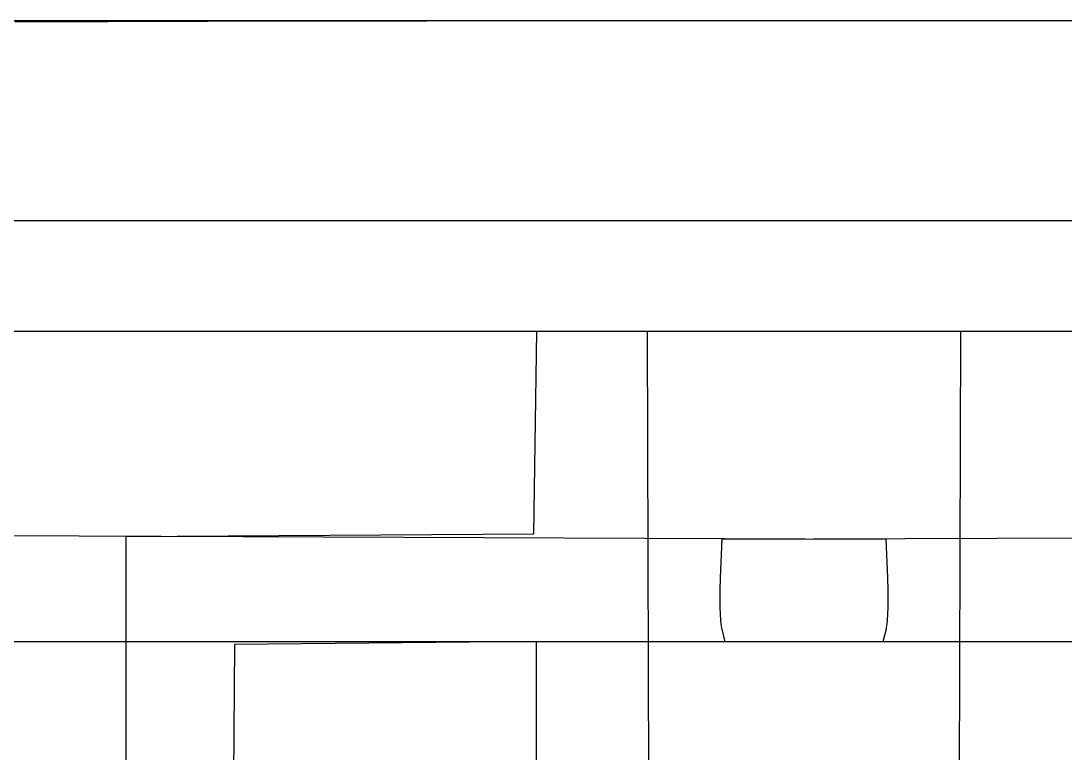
# Model space of a CAD drawing. Header units: inches. Extents: x -4 to 338, y -3 to 155.
# Drawn here: x 10.591 to 14.013, y 3.773 to 6.172 of the extents above; entities that cross this region are included whole.
import ezdxf

# ---------------------------------------------------------------- set-up
doc = ezdxf.new("R2010")
doc.units = ezdxf.units.IN
doc.layers.add('Bottom Overlay', color=54, linetype='Continuous')
doc.layers.add('Top Overlay', color=2, linetype='Continuous')

# ---------------------------------------------------------------- blocks, each defined once
blk = doc.blocks.new('IMPORTED_IMAGE_B_1')
at = {"layer": 'Bottom Overlay'}
for p, q in [((10.0181, -14.4062), (6.0399, -14.4062)), ((10.438, -14.4063), (10.0181, -14.4062)), ((10.0181, -14.4062), (10.0181, -14.4062)), ((10.8428, -14.4065), (10.438, -14.4063)), ((10.438, -14.4063), (10.438, -14.4063)), ((11.2307, -14.4069), (10.8428, -14.4065)), ((10.8428, -14.4065), (10.8428, -14.4065)), ((6.0399, -15.0602), (13.1885, -15.0602)), ((10.5088, -15.4235), (6.0391, -15.4235)), ((10.4995, -19.1533), (10.5088, -15.4235)), ((6.049, -16.0865), (8.1562, -16.0956)), ((8.1562, -16.0956), (10.2634, -16.1047)), ((10.2634, -16.1047), (10.2688, -16.2314)), ((10.2688, -16.2314), (10.2693, -16.2446)), ((10.2693, -16.2446), (10.2697, -16.2578)), ((10.2697, -16.2578), (10.27, -16.2709)), ((10.27, -16.2709), (10.2701, -16.2839)), ((10.2701, -16.2839), (10.2702, -16.2967)), ((10.2699, -16.3214), (10.2697, -16.3331)), ((10.2701, -16.3093), (10.2699, -16.3214)), ((10.2702, -16.2967), (10.2701, -16.3093)), ((10.2688, -16.3547), (10.2682, -16.3645)), ((10.2693, -16.3442), (10.2688, -16.3547)), ((10.2697, -16.3331), (10.2693, -16.3442)), ((10.2659, -16.3886), (10.265, -16.3946)), ((10.2668, -16.3815), (10.2659, -16.3886)), ((10.2675, -16.3735), (10.2668, -16.3815)), ((10.2682, -16.3645), (10.2675, -16.3735)), ((10.264, -16.3995), (10.2536, -16.4407)), ((10.265, -16.3946), (10.264, -16.3995)), ((10.2536, -16.4407), (6.0399, -16.4407))]:
    blk.add_line(p, q, dxfattribs=at)
blk = doc.blocks.new('IMPORTED_IMAGE_B_2')
at = {"layer": 'Top Overlay'}
for p, q in [((7.7132, -14.4089), (7.4089, -14.4098)), ((8.0409, -14.4081), (7.7132, -14.4089)), ((7.7132, -14.4089), (7.7132, -14.4089)), ((8.3904, -14.4074), (8.0409, -14.4081)), ((8.0409, -14.4081), (8.0409, -14.4081)), ((8.7599, -14.4069), (8.3904, -14.4074)), ((8.3904, -14.4074), (8.3904, -14.4074)), ((9.1478, -14.4065), (8.7599, -14.4069)), ((8.7599, -14.4069), (8.7599, -14.4069)), ((9.5526, -14.4063), (9.1478, -14.4065)), ((9.1478, -14.4065), (9.1478, -14.4065)), ((9.9725, -14.4062), (9.5526, -14.4063)), ((9.5526, -14.4063), (9.5526, -14.4063)), ((13.9507, -14.4062), (9.9725, -14.4062)), ((9.9725, -14.4062), (9.9725, -14.4062)), ((6.8021, -15.0602), (13.9507, -15.0602)), ((9.1195, -15.4235), (6.8299, -15.4235)), ((9.1096, -16.0865), (9.1195, -15.4235)), ((13.9515, -15.4235), (9.4818, -15.4235)), ((9.4818, -15.4235), (9.4911, -19.1533)), ((7.7745, -16.096), (8.442, -16.0913)), ((7.7745, -17.1403), (7.7745, -16.096)), ((8.442, -16.0913), (9.1096, -16.0865)), ((9.7218, -16.2314), (9.7272, -16.1047)), ((9.7272, -16.1047), (11.8344, -16.0956)), ((9.7209, -16.2578), (9.7213, -16.2446)), ((9.7213, -16.2446), (9.7218, -16.2314)), ((9.7204, -16.2967), (9.7205, -16.2839)), ((9.7205, -16.2839), (9.7206, -16.2709)), ((9.7206, -16.2709), (9.7209, -16.2578)), ((9.7205, -16.3093), (9.7204, -16.2967)), ((9.7207, -16.3214), (9.7205, -16.3093)), ((9.721, -16.3331), (9.7207, -16.3214)), ((9.7213, -16.3442), (9.721, -16.3331)), ((9.7218, -16.3547), (9.7213, -16.3442)), ((9.7224, -16.3645), (9.7218, -16.3547)), ((9.7231, -16.3735), (9.7224, -16.3645)), ((9.7238, -16.3815), (9.7231, -16.3735)), ((9.7247, -16.3886), (9.7238, -16.3815)), ((9.7256, -16.3946), (9.7247, -16.3886)), ((9.7267, -16.3995), (9.7256, -16.3946)), ((9.737, -16.4407), (9.7267, -16.3995)), ((8.1287, -16.4498), (8.124, -17.311)), ((9.1187, -16.4401), (8.1287, -16.4498)), ((9.1187, -19.1469), (9.1187, -16.4401)), ((13.9507, -16.4407), (9.737, -16.4407))]:
    blk.add_line(p, q, dxfattribs=at)

msp = doc.modelspace()

# ---------------------------------------------------------------- block references
for name in ['IMPORTED_IMAGE_B_1', 'IMPORTED_IMAGE_B_2']:
    msp.add_blockref(name, (3.1621, 20.5787))

doc.saveas('drawing.dxf')
